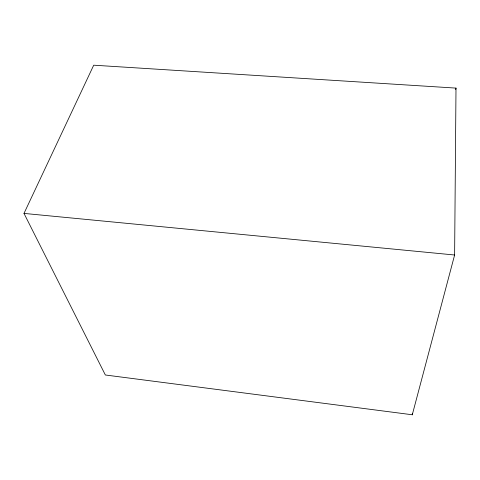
<?xml version="1.0" encoding="UTF-8"?>
<svg xmlns="http://www.w3.org/2000/svg" width="480" height="480" viewBox="0 0 480 480"><rect width="100%" height="100%" fill="white"/><g stroke="black" fill="none" stroke-linecap="round" stroke-linejoin="round"><path stroke-width="0.72" d="M412.35 413.274L412.284 414.768L454.62 255.006L456 88.104L93.72 65.19L24 213.408L105.354 374.994L412.614 414.81M455.7 89.574L456 88.104M24 213.408L454.62 255.006"/></g></svg>
